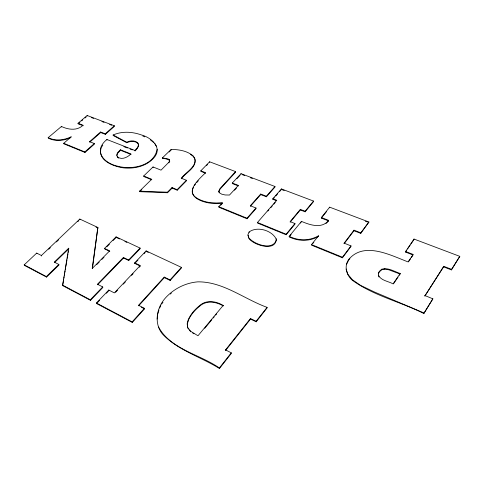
<?xml version="1.0" encoding="UTF-8"?>
<svg xmlns="http://www.w3.org/2000/svg" width="484" height="484" viewBox="0 0 484 484"><rect width="100%" height="100%" fill="white"/><g stroke="black" fill="none" stroke-linecap="round" stroke-linejoin="round"><path stroke-width="0.73" d="M321.34 217.534L328.6 220.341L328.594 220.904L321.34 218.09L321.34 217.534L329.671 207.17L368.923 222.011L360.774 233.379L353.967 230.741L353.992 230.178L360.804 232.822L360.774 233.379M329.664 207.733L329.671 207.17M328.6 220.341C322.005 229.144 309.79 224.969 301.49 221.376L289.202 236.331L289.226 236.882C298.386 241.468 309.542 241.607 318.472 236.392L318.472 235.835L311.527 244.601L311.533 245.158L342.442 257.803L342.46 257.246L350.985 245.89L344.13 243.156L353.992 230.178M344.13 243.156L344.112 243.718L353.967 230.741M192.366 190.073C191.543 193.921 194.393 197.212 197.52 199.015A31.587 21.121 -7.4 0 0 210.982 203.238L216.56 203.546L222.537 203.219L220.692 205.222M350.985 245.89L350.967 246.453L342.442 257.803M378.379 273.883L379.268 271.966L381.652 269.788L381.694 269.225C388.101 267.259 394.279 271.578 400.189 273.49L399.294 275.275M381.652 269.788L384.677 269.098L384.726 268.541M157.197 319.047L157.554 315.586M157.699 314.201L158.915 310.075M413.112 255.014L405.368 252.007L414.008 239.054L459.8 256.363L451.457 269.921L443.616 266.872L443.713 266.303L451.56 269.352L459.8 256.363M413.935 239.622L414.008 239.054M41.588 256.03L41.394 255.51L79.799 219.058L97.859 227.48L92.208 268.487L109.65 250.869L104.538 248.413L116.063 236.864L140.082 248.08L140.209 248.613L128.762 260.519L123.541 258.008L123.396 257.476L97.447 284.241L97.611 284.767L123.541 258.008M92.48 268.269L97.859 227.48M443.713 266.303L424.801 296.093L443.616 266.872M405.435 251.444L413.185 254.451L408.091 261.911C390.449 255.256 364.385 241.274 348.885 259.23C343.84 265.879 346.248 275.118 352.304 280.248C373.63 295.815 400.468 301.707 423.821 313.499L432.865 298.822L424.879 295.536M157.155 149.314C153.876 165.824 132.174 170.078 118.042 166.29C104.066 163.404 92.65 151.111 106.903 139.495L134.969 150.482L135.084 151.008M432.865 298.822L423.821 313.499M97.447 284.241L102.699 286.933L102.862 287.46L90.49 300.322L62.599 285.578L68.674 248.225L54.299 262.122L54.492 262.649L68.849 248.746L68.674 248.225M62.599 285.578L63.598 279.685M63.852 278.209L64.1 276.739M64.348 275.263L64.602 273.793M64.85 272.317L65.098 270.846M65.352 269.37L65.6 267.9M65.848 266.424L66.974 259.799M67.228 258.323L67.476 256.853M67.724 255.377L67.978 253.906M68.226 252.43L68.474 250.96M451.457 269.921L451.56 269.352M101.307 147.511C96.74 160.331 113.74 166.599 123.602 167.881C135.036 169.091 147.959 165.915 155.116 156.314C161.983 146.489 150.318 137.244 141.473 134.963C132.428 131.696 122.053 131.013 113.117 134.994L113.244 135.52L126.802 142.738C130.311 141.007 134.848 140.656 137.946 143.409L138.672 145.418L137.964 147.317M116.886 155.485L117.57 153.386L120.516 150.294L131.061 154.469M192.626 189.365L193.406 187.248M159.72 308.024L160.791 305.283M249.121 231.963L247.929 234.686L248.782 237.765C254.112 244.432 272.916 251.214 276.497 239.737C272.643 230.469 257.349 225.846 249.121 231.963L249.175 232.514M219.228 192.741L218.792 191.61L220.051 189.129L235.623 172.147L235.569 171.596L209.632 161.795L200.799 170.84L200.878 171.384L205.639 173.23M346.483 264.482L348.867 259.787L349.926 258.752M218.792 191.61L219.984 188.585L235.569 171.596M168.898 162.842L169.769 161.299M101.682 146.9L102.802 145.073M194.598 185.39L195.391 184.15M400.189 273.49L393.093 283.89C388.301 281.168 381.035 280.659 378.458 275.251M393.456 283.836L398.042 277.108M408.448 261.856L410.571 258.746M411.418 257.5L412.689 255.637M405.368 252.007L406.651 250.149M407.51 248.909L410.081 245.194M410.94 243.954L413.511 240.239M161.662 304.067L162.963 302.246M360.804 232.822L368.923 222.011M256.181 321.799L267.114 307.897L267.071 307.358C244.202 299.13 223.063 281.507 197.75 281.851C185.638 282.874 174.161 288.579 165.885 297.46C156.756 307.134 153.555 323.003 162.382 333.93C177.828 350.349 200.715 356.799 219.446 368.499L219.361 367.979L231.279 352.836L225.55 349.902L250.464 318.539L256.127 321.261L256.181 321.799L250.518 319.077L250.464 318.539M256.127 321.261L267.071 307.358M219.446 368.499L231.352 353.362L231.279 352.836M312.924 243.404L313.844 242.236M250.518 319.077L225.629 350.428L225.55 349.902M321.34 218.09L326.428 211.756M289.226 236.882L291.114 234.583M300.558 223.082L301.49 221.376M305.126 211.804L313.529 201.622L313.523 201.066L281.416 188.929L272.855 198.749L276.721 200.249L257.452 222.495L257.5 223.045L286.153 234.77L286.129 234.22L294.95 223.547L290.134 221.63L300.322 209.391L305.114 211.248L305.126 211.804L300.34 209.947L300.322 209.391M305.114 211.248L313.523 201.066M286.153 234.77L294.968 224.098L294.95 223.547M223.178 305.428L197.98 335.769L190.66 331.274L187.701 327.523L187.187 323.693L188.33 319.507A43.657 34.909 -7 0 1 199.112 306.045C205.894 299.493 215.773 300.981 223.178 305.428L223.251 305.961C215.852 301.52 205.984 300.032 199.208 306.578A43.62 34.902 -7 0 0 188.433 320.039L187.29 324.219L187.804 328.055L188.651 329.126M204.726 328.285L211.853 319.7M213.281 317.982L214.231 316.839M215.652 315.12L216.602 313.977M290.158 222.18L300.34 209.947M135.526 150.5L137.722 147.947M134.969 150.482L137.613 147.42L138.557 144.885L137.831 142.883C134.727 140.124 130.19 140.481 126.681 142.211L113.117 134.994M267.864 211.066L268.85 209.929M270.828 207.642L272.304 205.936M273.787 204.224L275.269 202.512M196.855 182.468L198.313 180.792M276.751 200.799L272.885 199.305L274.313 197.666M275.741 196.032L277.641 193.848M279.54 191.664L280.968 190.031M200.799 170.84L205.567 172.685C199.856 178.608 184.21 191.192 197.436 198.47A31.611 21.121 -7.4 0 0 210.903 202.693L216.487 203.002L222.471 202.675L218.774 206.686L218.847 207.231L247.052 218.774L247.003 218.223L255.994 208.011L250.307 205.742L260.707 194.048L266.363 196.238L266.406 196.788L260.749 194.598L260.707 194.048M266.363 196.238L274.954 186.485L241.02 173.659L232.296 183.043L232.356 183.587L238.437 185.947M247.052 218.774L256.042 208.562L255.994 208.011M266.406 196.788L274.985 187.042L274.954 186.485M250.355 206.293L260.749 194.598M144.413 308.314L144.547 308.84L132.295 322.423L132.15 321.902L144.413 308.314L138.527 305.295L164.221 277.096L170.066 279.903L170.18 280.436L181.494 267.9L181.391 267.362L146.114 250.893L134.673 262.897L134.806 263.429L140.342 266.091L139.307 267.18M170.066 279.903L181.391 267.362M164.221 277.096L164.336 277.628L138.666 305.821L138.527 305.295M234.492 190.23L236.464 188.088M236.972 178.62L240.046 175.311M115.543 292.342L117.606 290.152M123.293 284.138L125.356 281.948M131.557 275.384L133.106 273.744M132.295 322.423L96.588 303.547L99.674 300.304M106.365 293.28L108.428 291.12M134.806 263.429L137.922 260.156M144.159 253.61L145.2 252.521M96.588 303.547L96.419 303.02L108.785 290.049L114.357 292.905L140.209 265.553L134.673 262.897M90.49 300.322L90.32 299.802L102.699 286.933M128.762 260.519L128.623 259.987L140.082 248.08M206.589 165.528L207.63 164.463M177.229 190.2L177.132 189.661L172.026 187.574L172.123 188.113L177.229 190.2L186.467 180.792L186.376 180.254L181.282 178.221C185.838 171.893 200.067 164.959 193.231 155.951C187.199 150.82 178.844 149.465 171.142 149.435L162.37 157.923L162.467 158.462L165.661 158.764L169.473 160.246L169.376 159.708L167.912 158.825L162.37 157.923M177.132 189.661L186.376 180.254M172.123 188.113L167.537 192.747L139.707 191.676L139.586 191.144L167.434 192.208L172.026 187.574M96.6 264.742L99.238 262.074M101.882 259.406L103.993 257.27M326.004 223.505L328.594 220.904M106.789 246.846L109.402 244.22M113.062 240.548L115.682 237.922M139.586 191.144L151.71 179.268L143.694 175.988L153.035 166.956L161.033 170.144L168.801 162.303L169.672 160.767L169.376 159.708M139.707 191.676L141.812 189.613M58.83 264.445L59.012 264.972L46.567 277.096L46.367 276.576L58.83 264.445L54.299 262.122M169.17 151.97L171.233 149.973L171.142 149.435M48.715 249.266L50.36 247.699M56.392 241.976L58.582 239.895M77.767 221.672L78.868 220.631M46.567 277.096L24.412 265.383L24.2 264.869L36.687 253.096L41.394 255.51M170.283 294.078L171.348 293.104M381.694 269.225L379.311 271.403L378.421 273.321L378.409 275.807L378.99 276.963M78.039 123.293L83.067 125.235C77.198 130.989 68.232 129.748 61.456 126.463L48.176 137.656C55.497 141.322 64.118 140.178 71.299 136.778L63.719 143.3L63.876 143.821L84.984 152.454L94.441 144.063L94.301 143.536L89.619 141.667L100.569 132.017L105.246 133.826L105.379 134.352L114.454 126.294L114.333 125.767L87.174 115.501L78.039 123.293L78.184 123.813L83.206 125.755M63.719 143.3L84.839 151.934L94.301 143.536M105.246 133.826L114.333 125.767M105.379 134.352L100.702 132.537L89.758 142.193L89.619 141.667M78.184 123.813L79.896 122.349M81.608 120.891L82.746 119.917M85.027 117.969L86.17 116.995M117.309 156.731C121.508 160.404 127.601 157.361 130.94 153.936L120.389 149.768L117.443 152.853L116.759 154.953L117.437 157.258L118.653 158.093M318.472 235.835C309.536 241.05 298.368 240.911 289.202 236.331M70.761 137.577C63.767 140.82 55.418 141.703 48.34 138.17L48.176 137.656M384.677 269.098L388.797 269.794L400.129 274.053M91.488 117.6L93.575 118.392M101.924 121.551L104.012 122.343M109.584 124.448L111.671 125.241M242.484 174.742L244.608 175.541M250.258 177.682L252.376 178.487M282.136 189.746L284.229 190.539M365.384 221.248L367.489 222.041M232.296 183.043L238.382 185.396L229.501 195.04L225.114 194.967L221.708 194.169L219.379 192.759L218.726 191.065M123.862 146.616L127.371 147.989M130.178 149.09L132.283 149.913M218.774 206.686L247.003 218.223M257.452 222.495L286.129 234.22M311.527 244.601L342.46 257.246M151.825 179.806L143.808 176.527L143.694 175.988M423.905 312.942L374.447 292.009L360.701 285.445L352.328 279.692L347.911 274.319L346.078 269.007M142.84 136.04L144.722 136.863M96.007 227.075L98.016 228.006M116.874 237.711L119.536 238.957M124.872 241.449L126.875 242.381M146.918 251.747L148.273 252.376M123.396 257.476L128.623 259.987M109.801 251.402L104.695 248.945L104.538 248.413M164.336 277.628L170.18 280.436M141.28 307.165L144.547 308.84M24.2 264.869L46.367 276.576M62.412 285.052L90.32 299.802M96.419 303.02L132.15 321.902M219.361 367.979C200.188 354.488 170.507 349.26 158.546 327.021M150.379 139.876L153.73 142.568M192.656 332.992L193.921 333.791M190.551 154.348L193.316 156.489L194.544 158.292M189.492 330.197L190.763 331.8M154.771 143.53L156.616 146.634M36.687 253.096L36.887 253.616M79.799 219.058L79.963 219.591M108.785 290.049L108.942 290.575M61.456 126.463L61.613 126.983M247.983 235.236L248.837 238.309C253.465 245.249 276.424 252.224 276.201 238.751M84.839 151.934L84.984 152.454M116.063 236.864L116.202 237.396M87.174 115.501L87.308 116.021M100.569 132.017L100.702 132.537M106.903 139.495L107.031 140.021M120.389 149.768L120.516 150.294M146.114 250.893L146.235 251.426M126.681 142.211L126.802 142.738M153.035 166.956L153.138 167.488M167.434 192.208L167.537 192.747M194.955 158.891C196.8 167.803 185.826 172.479 181.379 178.759L181.282 178.221M209.632 161.795L209.705 162.34M241.02 173.659L241.074 174.204M272.855 198.749L272.885 199.305M281.416 188.929L281.44 189.48"/></g></svg>
